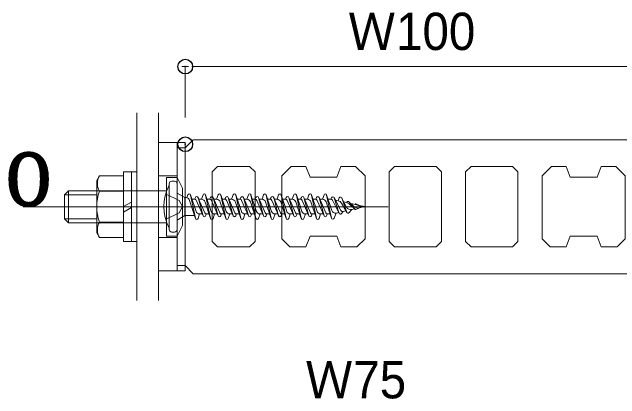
# Model space of a CAD drawing. Units: millimetres, scale not verified. Extents: x -1200 to 1200, y -500 to 500.
# Drawn here: x 716.97 to 739.62, y -72.73 to -58.3 of the extents above; entities that cross this region are included whole.
import ezdxf
from ezdxf.enums import TextEntityAlignment as Align

# ---------------------------------------------------------------- set-up
doc = ezdxf.new("R2010")
doc.units = ezdxf.units.MM
doc.header["$LTSCALE"] = 1.1
doc.header["$PDMODE"] = 32
doc.header["$PDSIZE"] = 0.55
for name, color, linetype, lineweight in [('0-0_一般', 7, 'Continuous', 9), ('0-1_0', 7, 'Continuous', 9), ('0-4_ルーバー', 7, 'Continuous', 9), ('0-8_背面金物', 7, 'Continuous', 9)]:
    doc.layers.add(name, color=color, linetype=linetype, lineweight=lineweight)
doc.layers.add('0-A_Defpoints', color=7, linetype='Continuous')
doc.styles.add('Osaka', font='')
doc.styles.add('ＭＳ ゴシック', font='')
doc.styles.get('Osaka').set_extended_font_data('Osaka')
doc.styles.get('ＭＳ ゴシック').set_extended_font_data('MS Gothic')

# ---------------------------------------------------------------- blocks, each defined once
blk = doc.blocks.new('グループ-51-1')
at = {"layer": '0-4_ルーバー'}
for points in [[(134335.58, 175665.98), (134335.58, 175555.98), (134343.08, 175548.48), (134828.08, 175548.48), (134835.58, 175555.98), (134835.58, 175665.98), (134828.08, 175673.48), (134343.08, 175673.48)], [(134400.59, 175578.48), (134395.59, 175573.48), (134365.58, 175573.48), (134360.58, 175578.48), (134360.58, 175643.48), (134365.58, 175648.48), (134395.59, 175648.48), (134400.59, 175643.48)], [(134434.34, 175648.48), (134448.09, 175648.48), (134451.84, 175638.48), (134476.84, 175638.48), (134480.6, 175648.48), (134494.35, 175648.48), (134503.1, 175639.73), (134503.1, 175580.98), (134495.6, 175573.48), (134480.6, 175573.48), (134476.84, 175583.48), (134451.84, 175583.48), (134448.09, 175573.48), (134433.09, 175573.48), (134425.59, 175580.98), (134425.59, 175639.73)], [(134569.35, 175648.48), (134574.35, 175643.48), (134574.35, 175578.48), (134569.35, 175573.48), (134530.6, 175573.48), (134525.6, 175578.48), (134525.6, 175643.48), (134530.6, 175648.48)], [(134596.86, 175578.48), (134596.86, 175643.48), (134601.86, 175648.48), (134640.61, 175648.48), (134645.61, 175643.48), (134645.61, 175578.48), (134640.61, 175573.48), (134601.86, 175573.48)], [(134738.12, 175573.48), (134723.12, 175573.48), (134719.37, 175583.48), (134694.37, 175583.48), (134690.62, 175573.48), (134675.61, 175573.48), (134668.11, 175580.98), (134668.11, 175639.73), (134676.86, 175648.48), (134690.62, 175648.48), (134694.37, 175638.48), (134719.37, 175638.48), (134723.12, 175648.48), (134736.87, 175648.48), (134745.62, 175639.73), (134745.62, 175580.98)], [(134805.63, 175648.48), (134810.63, 175643.48), (134810.63, 175578.48), (134805.63, 175573.48), (134775.62, 175573.48), (134770.62, 175578.48), (134770.62, 175643.48), (134775.62, 175648.48)]]:
    blk.add_lwpolyline(points, close=True, dxfattribs=at)
blk = doc.blocks.new('_DOT')
at = {"layer": '0-1_0'}
for p, q in [((-2.5, 0), (-5, 0)), ((-1.25, 0), (1.25, 0))]:
    blk.add_line(p, q, dxfattribs=at)
blk = doc.blocks.new('グループ-1321-1')
at = {"layer": '0-8_背面金物'}
for p, q in [((134253.06, 175625.84), (134226.81, 175625.84)), ((134226.81, 175595.84), (134226.81, 175625.84)), ((134253.06, 175625.84), (134318.22, 175625.84)), ((134253.06, 175599.59), (134223.06, 175599.59)), ((134253.06, 175595.84), (134226.81, 175595.84)), ((134253.06, 175595.84), (134318.06, 175595.84))]:
    blk.add_line(p, q, dxfattribs=at)
for points in [[(134328.06, 175583.34), (134328.06, 175638.34), (134318.06, 175638.34), (134318.06, 175583.34)], [(134328.06, 175583.34), (134328.06, 175638.34), (134333.06, 175628.34), (134333.06, 175593.34)]]:
    blk.add_lwpolyline(points, close=True, dxfattribs=at)
for points in [[(134253.06, 175622.09), (134223.06, 175622.09), (134226.81, 175625.84)], [(134223.06, 175622.09), (134223.06, 175599.59), (134226.81, 175595.84)]]:
    blk.add_lwpolyline(points, dxfattribs=at)
blk = doc.blocks.new('グループ-1322-1')
at = {"layer": '0-8_背面金物'}
for p, q in [((134278.06, 175578.53), (134278.06, 175643.53)), ((134290.56, 175643.53), (134278.06, 175643.53)), ((134285.56, 175578.53), (134285.56, 175643.53)), ((134290.56, 175578.53), (134290.56, 175643.53)), ((134255.58, 175639.89), (134253.06, 175635.53)), ((134278.06, 175639.89), (134255.58, 175639.89)), ((134253.06, 175635.53), (134253.06, 175586.53)), ((134278.06, 175625.46), (134255.58, 175625.46)), ((134278.06, 175611.03), (134285.56, 175615.36)), ((134278.06, 175606.03), (134285.56, 175610.36)), ((134278.06, 175596.59), (134255.58, 175596.59)), ((134290.56, 175578.53), (134278.06, 175578.53))]:
    blk.add_line(p, q, dxfattribs=at)
blk.add_lwpolyline([(134278.06, 175582.16), (134255.58, 175582.16), (134253.06, 175586.53)], dxfattribs=at)
for centre, radius, start, end in [((134268.08, 175632.68), 14.43, 150, 210), ((134295.63, 175611.03), 42.57, 160.1809, 199.8191), ((134268.08, 175589.38), 14.43, 150, 210)]:
    blk.add_arc(centre, radius, start, end, dxfattribs=at)
blk = doc.blocks.new('グループ-1323-1')
at = {"layer": '0-8_背面金物'}
for p, q in [((134328.06, 175666.03), (134335.56, 175666.03)), ((134310.56, 175639.78), (134328.06, 175639.78)), ((134310.56, 175582.28), (134328.06, 175582.28)), ((134328.06, 175556.03), (134335.56, 175556.03))]:
    blk.add_line(p, q, dxfattribs=at)
for points in [[(134310.56, 175551.03), (134310.56, 175671.03), (134335.56, 175671.03), (134335.56, 175551.03)], [(134328.06, 175671.03), (134335.56, 175671.03), (134335.56, 175551.03), (134328.06, 175551.03)]]:
    blk.add_lwpolyline(points, close=True, dxfattribs=at)
blk = doc.blocks.new('グループ-1324-1')
at = {"layer": '0-8_背面金物'}
for p, q in [((134320.56, 175589.78), (134320.56, 175632.28)), ((134325.56, 175634.78), (134323.06, 175634.78)), ((134328.06, 175589.78), (134328.06, 175632.28)), ((134317.29, 175623.03), (134329.87, 175616.75)), ((134328.06, 175623.53), (134335.16, 175619.43)), ((134337.03, 175619.31), (134338.06, 175622.06)), ((134340.45, 175622.01), (134345.61, 175606.53)), ((134345.06, 175600.18), (134340.49, 175621.87)), ((134350.57, 175617.88), (134352.15, 175622.06)), ((134354.54, 175622.01), (134359.7, 175606.53)), ((134359.15, 175600.18), (134354.58, 175621.87)), ((134364.67, 175617.88), (134366.25, 175622.06)), ((134368.64, 175622.01), (134373.8, 175606.53)), ((134373.25, 175600.18), (134368.68, 175621.87)), ((134378.73, 175617.88), (134380.31, 175622.06)), ((134382.7, 175622.01), (134387.85, 175606.53)), ((134387.31, 175600.18), (134382.74, 175621.87)), ((134393.02, 175617.88), (134394.39, 175622.01)), ((134396.8, 175622.01), (134401.95, 175606.53)), ((134401.41, 175600.18), (134396.84, 175621.87)), ((134407.12, 175617.88), (134408.49, 175622.01)), ((134410.9, 175622.01), (134416.05, 175606.53)), ((134415.51, 175600.18), (134410.94, 175621.87)), ((134421.22, 175617.88), (134422.59, 175622.01)), ((134425, 175622.01), (134430.15, 175606.53)), ((134429.61, 175600.18), (134425.04, 175621.87)), ((134435.32, 175617.88), (134436.69, 175622.01)), ((134439.1, 175622.01), (134444.25, 175606.53)), ((134443.71, 175600.18), (134439.14, 175621.87)), ((134449.42, 175617.88), (134450.79, 175622.01)), ((134453.2, 175622.01), (134458.35, 175606.53)), ((134457.81, 175600.18), (134453.24, 175621.87)), ((134463.52, 175617.88), (134464.89, 175622.01)), ((134467.3, 175622.01), (134472.22, 175607.36)), ((134471.91, 175600.35), (134467.34, 175621.87)), ((134329.87, 175616.75), (134332.91, 175611.03)), ((134336.28, 175619.43), (134335.16, 175619.43)), ((134339.18, 175617.8), (134345.1, 175600.04)), ((134341.83, 175617.88), (134344.38, 175617.88)), ((134344.38, 175617.88), (134345.14, 175619.61)), ((134345.8, 175617.05), (134352.18, 175602.44)), ((134347.45, 175619.61), (134353.76, 175605.16)), ((134352.12, 175602.61), (134347.51, 175619.44)), ((134348.21, 175617.88), (134350.57, 175617.88)), ((134348.22, 175617.88), (134350.77, 175617.88)), ((134354.09, 175615.34), (134359.19, 175600.04)), ((134355.92, 175617.88), (134358.47, 175617.88)), ((134358.47, 175617.88), (134359.23, 175619.61)), ((134359.97, 175616.89), (134366.28, 175602.44)), ((134361.55, 175619.61), (134367.86, 175605.16)), ((134366.22, 175602.61), (134361.61, 175619.44)), ((134362.31, 175617.88), (134364.67, 175617.88)), ((134362.31, 175617.88), (134364.86, 175617.88)), ((134368.19, 175615.34), (134373.29, 175600.04)), ((134370.02, 175617.88), (134372.57, 175617.88)), ((134372.57, 175617.88), (134373.33, 175619.61)), ((134373.89, 175617.2), (134380.33, 175602.44)), ((134375.61, 175619.61), (134381.91, 175605.16)), ((134380.27, 175602.61), (134375.67, 175619.44)), ((134376.37, 175617.88), (134378.73, 175617.88)), ((134376.41, 175617.88), (134378.96, 175617.88)), ((134382.25, 175615.34), (134387.34, 175600.04)), ((134384.08, 175617.88), (134386.63, 175617.88)), ((134386.63, 175617.88), (134387.38, 175619.61)), ((134388.13, 175616.89), (134394.43, 175602.44)), ((134389.71, 175619.61), (134396.01, 175605.16)), ((134394.37, 175602.61), (134389.77, 175619.44)), ((134390.47, 175617.88), (134393.02, 175617.88)), ((134396.29, 175615.52), (134401.44, 175600.04)), ((134398.18, 175617.88), (134400.73, 175617.88)), ((134400.73, 175617.88), (134401.48, 175619.61)), ((134402.23, 175616.89), (134408.53, 175602.44)), ((134403.81, 175619.61), (134410.11, 175605.16)), ((134408.47, 175602.61), (134403.87, 175619.44)), ((134404.57, 175617.88), (134407.12, 175617.88)), ((134410.39, 175615.52), (134415.54, 175600.04)), ((134412.28, 175617.88), (134414.83, 175617.88)), ((134414.83, 175617.88), (134415.58, 175619.61)), ((134416.33, 175616.89), (134422.63, 175602.44)), ((134417.91, 175619.61), (134424.21, 175605.16)), ((134422.57, 175602.61), (134417.97, 175619.44)), ((134418.67, 175617.88), (134421.22, 175617.88)), ((134424.49, 175615.52), (134429.64, 175600.04)), ((134426.38, 175617.88), (134428.93, 175617.88)), ((134428.93, 175617.88), (134429.68, 175619.61)), ((134430.43, 175616.89), (134436.73, 175602.44)), ((134432.01, 175619.61), (134438.31, 175605.16)), ((134436.67, 175602.61), (134432.07, 175619.44)), ((134432.77, 175617.88), (134435.32, 175617.88)), ((134438.59, 175615.52), (134443.74, 175600.04)), ((134440.48, 175617.88), (134443.03, 175617.88)), ((134443.03, 175617.88), (134443.78, 175619.61)), ((134444.53, 175616.89), (134450.83, 175602.44)), ((134446.11, 175619.61), (134452.41, 175605.16)), ((134450.77, 175602.61), (134446.17, 175619.44)), ((134446.87, 175617.88), (134449.42, 175617.88)), ((134452.69, 175615.52), (134457.84, 175600.04)), ((134454.58, 175617.88), (134457.13, 175617.88)), ((134457.13, 175617.88), (134457.88, 175619.61)), ((134458.63, 175616.89), (134464.93, 175602.44)), ((134466.51, 175605.17), (134460.21, 175619.61)), ((134464.87, 175602.61), (134460.27, 175619.44)), ((134460.97, 175617.88), (134463.52, 175617.88)), ((134466.81, 175615.51), (134471.94, 175600.21)), ((134471.31, 175617.88), (134468.69, 175617.88)), ((134471.31, 175617.88), (134471.99, 175619.4)), ((134472.67, 175617.05), (134479.07, 175604.73)), ((134474.27, 175619.47), (134480.5, 175607.47)), ((134479.07, 175604.73), (134474.35, 175619.28)), ((134475.48, 175617.14), (134478.01, 175616.58)), ((134478.01, 175616.58), (134479.01, 175619.14)), ((134481.31, 175619.28), (134485.97, 175610.59)), ((134486.24, 175605.56), (134481.39, 175619.11)), ((134483.4, 175615.38), (134485.93, 175614.82)), ((134485.93, 175614.82), (134486.4, 175615.44)), ((134492.81, 175611.22), (134487.96, 175615.58)), ((134488.07, 175615.47), (134493.79, 175608.59)), ((134329.87, 175605.3), (134332.91, 175611.03)), ((134481.33, 175614.13), (134486.32, 175605.39)), ((134493.86, 175608.52), (134488.25, 175613.62)), ((134490.88, 175608.33), (134493.45, 175608.9)), ((134493.45, 175613.15), (134493.85, 175613.53)), ((134494.56, 175613.64), (134501.35, 175610.65)), ((134494.56, 175608.41), (134497.9, 175609.88)), ((134497.9, 175612.17), (134503.06, 175611.03)), ((134497.9, 175609.88), (134503.06, 175611.03)), ((134317.29, 175599.03), (134329.87, 175605.3)), ((134348.88, 175604.18), (134347.5, 175600.04)), ((134348.88, 175604.18), (134351.42, 175604.18)), ((134355.26, 175604.18), (134354.5, 175602.44)), ((134355.26, 175604.18), (134357.81, 175604.18)), ((134362.97, 175604.18), (134361.59, 175600.04)), ((134362.21, 175604.18), (134365.52, 175604.18)), ((134369.36, 175604.18), (134368.6, 175602.44)), ((134369.36, 175604.18), (134371.91, 175604.18)), ((134377.07, 175604.18), (134375.69, 175600.04)), ((134376.27, 175604.18), (134379.58, 175604.18)), ((134383.42, 175604.18), (134382.66, 175602.44)), ((134383.42, 175604.18), (134385.97, 175604.18)), ((134391.13, 175604.18), (134389.75, 175600.04)), ((134391.13, 175604.18), (134393.68, 175604.18)), ((134397.52, 175604.18), (134396.76, 175602.44)), ((134397.52, 175604.18), (134400.07, 175604.18)), ((134405.23, 175604.18), (134403.85, 175600.04)), ((134405.23, 175604.18), (134407.78, 175604.18)), ((134411.62, 175604.18), (134410.86, 175602.44)), ((134411.62, 175604.18), (134414.17, 175604.18)), ((134419.33, 175604.18), (134417.95, 175600.04)), ((134419.33, 175604.18), (134421.88, 175604.18)), ((134425.72, 175604.18), (134424.96, 175602.44)), ((134425.72, 175604.18), (134428.27, 175604.18)), ((134433.43, 175604.18), (134432.05, 175600.04)), ((134433.43, 175604.18), (134435.98, 175604.18)), ((134439.82, 175604.18), (134439.06, 175602.44)), ((134439.82, 175604.18), (134442.37, 175604.18)), ((134447.53, 175604.18), (134446.15, 175600.04)), ((134447.53, 175604.18), (134450.08, 175604.18)), ((134453.92, 175604.18), (134453.16, 175602.44)), ((134453.92, 175604.18), (134456.47, 175604.18)), ((134461.63, 175604.18), (134460.25, 175600.04)), ((134461.63, 175604.18), (134464.18, 175604.18)), ((134468.03, 175604.18), (134467.26, 175602.43)), ((134468.03, 175604.18), (134470.61, 175604.18)), ((134476.25, 175605.08), (134474.33, 175600.16)), ((134476.25, 175605.08), (134478.62, 175605.61)), ((134482.6, 175606.49), (134481.23, 175604.57)), ((134482.6, 175606.49), (134485.34, 175607.1)), ((134490.88, 175608.33), (134488.04, 175605.2)), ((134328.06, 175598.53), (134335.16, 175602.63)), ((134323.06, 175587.28), (134325.56, 175587.28))]:
    blk.add_line(p, q, dxfattribs=at)
for points in [[(134344.24, 175602.63), (134335.16, 175602.63), (134335.16, 175619.43)], [(134489.74, 175613.98), (134494.3, 175612.97), (134501.35, 175610.65)]]:
    blk.add_lwpolyline(points, dxfattribs=at)
for centre, radius, start, end in [((134323.06, 175632.28), 2.5, 90, 180), ((134325.56, 175632.28), 2.5, 0, 90), ((134358.06, 175611.03), 42.5, 151.9275, 208.0725), ((134339.25, 175621.61), 1.27, 11.8951, 159.3065), ((134346.29, 175619.11), 1.27, 15.2955, 164.7045), ((134353.34, 175621.61), 1.27, 11.8951, 159.3065), ((134360.39, 175619.11), 1.27, 15.2955, 156.4349), ((134367.44, 175621.61), 1.27, 11.8951, 159.3065), ((134374.49, 175619.11), 1.27, 15.2955, 156.4349), ((134381.5, 175621.61), 1.27, 11.8951, 159.3065), ((134388.55, 175619.11), 1.27, 15.2955, 156.4349), ((134395.6, 175621.61), 1.27, 11.8951, 161.5761), ((134402.65, 175619.11), 1.27, 15.2955, 156.4349), ((134409.7, 175621.61), 1.27, 11.8951, 161.5761), ((134416.75, 175619.11), 1.27, 15.2955, 156.4349), ((134423.8, 175621.61), 1.27, 11.8951, 161.5761), ((134430.85, 175619.11), 1.27, 15.2955, 156.4349), ((134437.9, 175621.61), 1.27, 11.8951, 161.5761), ((134444.95, 175619.11), 1.27, 15.2955, 156.4349), ((134452, 175621.61), 1.27, 11.8951, 161.5761), ((134459.05, 175619.11), 1.27, 15.2955, 156.4349), ((134466.1, 175621.61), 1.27, 11.9876, 161.5761), ((134473.15, 175618.89), 1.27, 17.9663, 156.1481), ((134480.2, 175618.68), 1.27, 19.6919, 158.6831), ((134336.11, 175615.72), 3.71, 34.1152, 90), ((134344.38, 175616.24), 1.64, 23.5651, 90), ((134350.57, 175614.17), 3.71, 18.4239, 90), ((134358.47, 175616.24), 1.64, 23.5651, 90), ((134364.67, 175614.17), 3.71, 18.4239, 90), ((134372.57, 175616.24), 1.64, 23.5651, 90), ((134378.73, 175614.17), 3.71, 18.4239, 90), ((134386.63, 175616.24), 1.64, 23.5651, 90), ((134393.02, 175614.43), 3.45, 18.4239, 90), ((134400.73, 175616.24), 1.64, 23.5651, 90), ((134407.12, 175614.43), 3.45, 18.4239, 90), ((134414.83, 175616.24), 1.64, 23.5651, 90), ((134421.22, 175614.43), 3.45, 18.4239, 90), ((134428.93, 175616.24), 1.64, 23.5651, 90), ((134435.32, 175614.43), 3.45, 18.4239, 90), ((134443.03, 175616.24), 1.64, 23.5651, 90), ((134449.42, 175614.43), 3.45, 18.4239, 90), ((134457.13, 175616.24), 1.64, 23.5651, 90), ((134463.52, 175614.41), 3.47, 18.5648, 90), ((134471.31, 175616.34), 1.53, 27.4452, 90), ((134476.91, 175611.61), 5.09, 29.7006, 77.5), ((134484.83, 175609.86), 5.09, 47.7278, 77.5), ((134487.25, 175614.78), 1.07, 39.766, 142.366), ((134489.91, 175612.7), 4.48, 208.1432, 282.5), ((134496.66, 175615.5), 5.76, 228.0402, 282.5), ((134494.3, 175609), 0.653, 219.766, 293.8328), ((134494.3, 175613.05), 0.653, 66.1672, 132.9139), ((134348.88, 175607.62), 3.45, 198.4239, 270), ((134355.26, 175605.82), 1.64, 203.5651, 270), ((134362.97, 175607.62), 3.45, 198.4239, 270), ((134369.36, 175605.82), 1.64, 203.5651, 270), ((134377.07, 175607.62), 3.45, 198.4239, 270), ((134383.42, 175605.82), 1.64, 203.5651, 270), ((134391.13, 175607.62), 3.45, 198.4239, 270), ((134397.52, 175605.82), 1.64, 203.5651, 270), ((134405.23, 175607.62), 3.45, 198.4239, 270), ((134411.62, 175605.82), 1.64, 203.5651, 270), ((134419.33, 175607.62), 3.45, 198.4239, 270), ((134425.72, 175605.82), 1.64, 203.5651, 270), ((134433.43, 175607.62), 3.45, 198.4239, 270), ((134439.82, 175605.82), 1.64, 203.5651, 270), ((134447.53, 175607.62), 3.45, 198.4239, 270), ((134453.92, 175605.82), 1.64, 203.5651, 270), ((134461.63, 175607.62), 3.45, 198.4239, 270), ((134468.03, 175605.83), 1.66, 203.5651, 270), ((134475.5, 175608.46), 3.46, 198.5648, 282.5), ((134480.2, 175605.31), 1.27, 188.4874, 324.2893), ((134482.19, 175608.35), 1.9, 207.4452, 282.5), ((134487.25, 175605.92), 1.07, 199.6919, 317.6833), ((134346.3, 175600.44), 1.27, 191.8951, 341.5761), ((134353.34, 175602.94), 1.27, 195.2955, 336.4349), ((134360.39, 175600.44), 1.27, 191.8951, 341.5761), ((134367.44, 175602.94), 1.27, 195.2955, 336.4349), ((134374.49, 175600.44), 1.27, 191.8951, 341.5761), ((134381.5, 175602.94), 1.27, 195.2955, 336.4349), ((134388.55, 175600.44), 1.27, 191.8951, 341.5761), ((134395.6, 175602.94), 1.27, 195.2955, 336.4349), ((134402.65, 175600.44), 1.27, 191.8951, 341.5761), ((134409.7, 175602.94), 1.27, 195.2955, 336.4349), ((134416.75, 175600.44), 1.27, 191.8951, 341.5761), ((134423.8, 175602.94), 1.27, 195.2955, 336.4349), ((134430.85, 175600.44), 1.27, 191.8951, 341.5761), ((134437.9, 175602.94), 1.27, 195.2955, 336.4349), ((134444.95, 175600.44), 1.27, 191.8951, 341.5761), ((134452, 175602.94), 1.27, 195.2955, 336.4349), ((134459.05, 175600.44), 1.27, 191.8951, 341.5761), ((134466.1, 175602.94), 1.27, 195.2955, 336.1481), ((134473.15, 175600.62), 1.27, 191.9876, 338.683), ((134323.06, 175589.78), 2.5, 180, 270), ((134325.56, 175589.78), 2.5, 270, 0)]:
    blk.add_arc(centre, radius, start, end, dxfattribs=at)
blk = doc.blocks.new('グループ-1325-1')
at = {"layer": '0-8_背面金物'}
blk.add_blockref('グループ-1324-1', (0, 0), dxfattribs=at)
blk = doc.blocks.new('グループ-1326-1')
at = {"layer": '0-8_背面金物'}
for p, q in [((134290.56, 175698.53), (134290.56, 175523.53)), ((134310.56, 175698.53), (134310.56, 175523.53))]:
    blk.add_line(p, q, dxfattribs=at)
blk = doc.blocks.new('グループ-1327-1')
at = {"layer": '0-8_背面金物'}
blk.add_line((134184.52, 175610.84), (134524.52, 175610.84), dxfattribs=at)
for name in ['グループ-1326-1', 'グループ-1323-1', 'グループ-1322-1', 'グループ-1321-1', 'グループ-1325-1']:
    blk.add_blockref(name, (0, 0), dxfattribs=at)

msp = doc.modelspace()

# ---------------------------------------------------------------- linework, layer by layer
at = {"layer": '0-0_一般'}
for p, q in [((723.422, -62.231), (723.422, -60.331)), ((742.921, -60.331), (723.923, -60.331))]:
    msp.add_line(p, q, dxfattribs=at)
at = {"layer": '0-A_Defpoints'}
for p in [(723.422, -60.331), (723.422, -63.231)]:
    msp.add_point(p, dxfattribs=at)

# ---------------------------------------------------------------- block references
at = {"layer": '0-0_一般', "xscale": 0.1001489, "yscale": 0.1001489, "rotation": 180}
msp.add_blockref('_DOT', (723.422, -60.331), dxfattribs=at)
at = {"layer": '0-4_ルーバー', "xscale": 0.04, "yscale": 0.04}
msp.add_blockref('グループ-51-1', (-4650, -7090), dxfattribs=at)
at = {"layer": '0-8_背面金物', "xscale": 0.04, "yscale": 0.04}
msp.add_blockref('グループ-1327-1', (-4650, -7090), dxfattribs=at)

# ---------------------------------------------------------------- texts
at = {"layer": '0-0_一般'}
for s, height, style, width, p in [('Ｗ100', 1.393, 'Osaka', 0.95, (729.477, -60.131)), ('25×100', 2.089, 'ＭＳ ゴシック', 1.35, (705.116, -66.183)), ('Ｗ75', 1.393, 'Osaka', 0.95, (727.883, -73.131))]:
    msp.add_text(s, height=height, dxfattribs=dict(at, style=style, width=width)).set_placement(p, align=Align.BOTTOM_LEFT)

doc.saveas('drawing.dxf')
